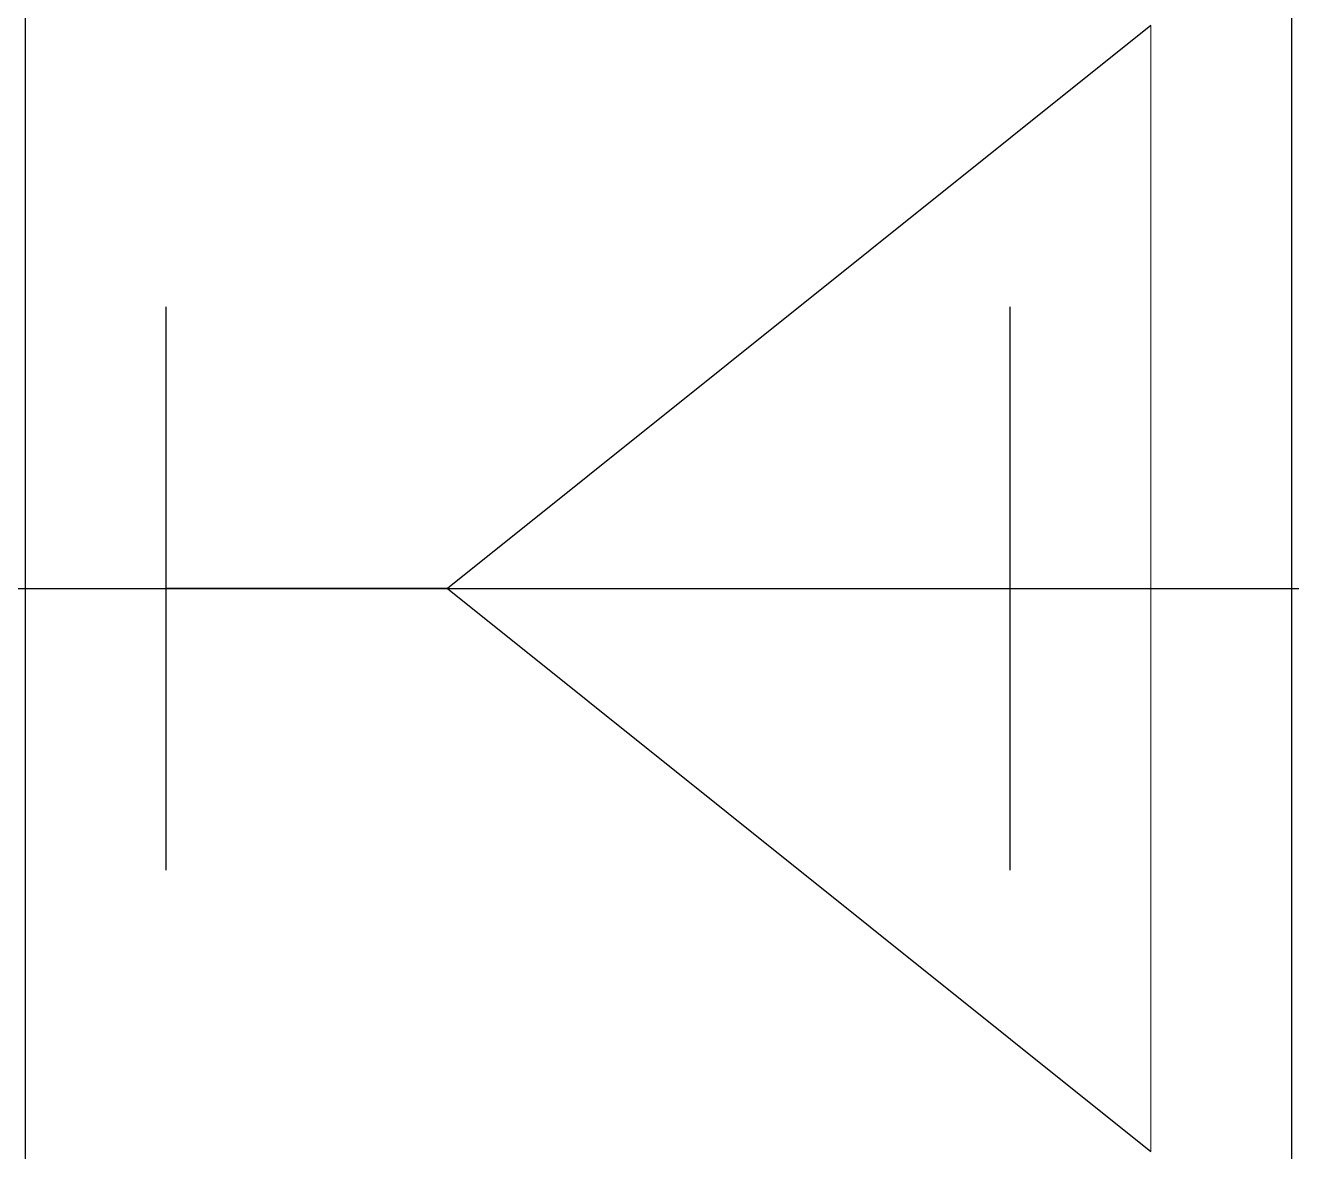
# Model space of a CAD drawing. Header units: millimetres. Extents: x 2153.13691 to 2153.14591, y 1978.65632 to 1978.66432.
import ezdxf

# ---------------------------------------------------------------- set-up
doc = ezdxf.new("R2010")
doc.units = ezdxf.units.MM
doc.header["$PDMODE"] = 2
doc.linetypes.add('DGN2', pattern=[0.008128, 0.004064, -0.004064])
doc.layers.add('Level 7', color=9, linetype='Continuous', lineweight=0, true_color=0xc8c8c8)

# ---------------------------------------------------------------- blocks, each defined once
blk = doc.blocks.new('001081')
at = {"layer": 'Level 7', "color": 2, "linetype": 'DGN2', "lineweight": 30}
for p, q in [((0, 0.004), (-0.005, 0)), ((-0.005, 0), (0, -0.004))]:
    blk.add_line(p, q, dxfattribs=at)
at = {"layer": 'Level 7', "color": 2, "linetype": 'DGN2', "lineweight": 13}
blk.add_line((0, -0.004), (0, 0.004), dxfattribs=at)
blk = doc.blocks.new('TEMPORARY STRAINER')
at = {"layer": 'Level 7', "color": 2, "linetype": 'Continuous', "lineweight": 30}
for p, q in [((-0.003, -0.002), (-0.003, 0.002)), ((-0.002, -0.002), (-0.002, 0.002)), ((0.004, -0.002), (0.004, 0.002)), ((0.006, -0.002), (0.006, 0.002)), ((0, 0), (-0.002, 0))]:
    blk.add_line(p, q, dxfattribs=at)
at = {"color": 111, "linetype": 'Continuous', "lineweight": 0, "true_color": 0x55ffb9}
blk.add_blockref('001081', (0.005, 0), dxfattribs=at)

msp = doc.modelspace()

# ---------------------------------------------------------------- linework, layer by layer
for p in [(2153.1369058, 1978.6603172), (2153.1459058, 1978.6603172)]:
    msp.add_point(p)

# ---------------------------------------------------------------- block references
at = {"color": 9, "linetype": 'Continuous', "lineweight": 0, "true_color": 0xc8c8c8}
msp.add_blockref('TEMPORARY STRAINER', (2153.1399058, 1978.6603172), dxfattribs=at)

doc.saveas('drawing.dxf')
